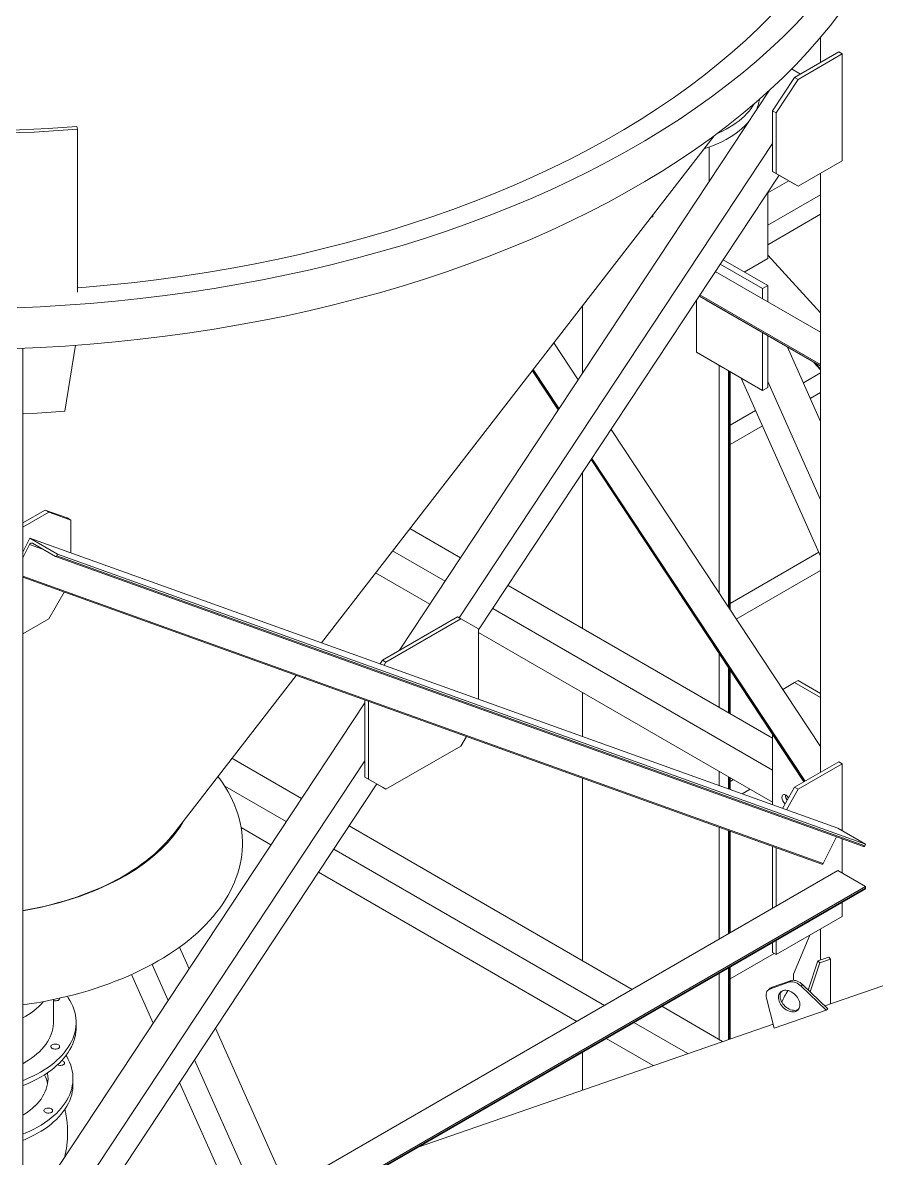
# Model space of a CAD drawing. Header units: millimetres. Extents: x 26816 to 90584, y 11074 to 56542.
# Drawn here: x 41820 to 43189, y 39986 to 41808 of the extents above; entities that cross this region are included whole.
import ezdxf

# ---------------------------------------------------------------- set-up
doc = ezdxf.new("R2010")
doc.units = ezdxf.units.MM
doc.layers.add('MAU_CAM', color=30, linetype='Continuous')
doc.layers.add('MAU_TÍM', color=4, linetype='Continuous', lineweight=25)

msp = doc.modelspace()

# ---------------------------------------------------------------- linework, layer by layer
at = {"layer": 'MAU_CAM', "linetype": 'Continuous', "lineweight": 0}
for p, q in [((43100, 41784.4), (43100, 41744)), ((43058.5, 41720.1), (43129.3, 41760.9)), ((43064.2, 41716.8), (43134.9, 41757.7)), ((43129.3, 41760.9), (43134.9, 41757.7)), ((43134.9, 41757.7), (43134.9, 41586.4)), ((43053.6, 41733.6), (43067.8, 41725.4)), ((43023.2, 41666.6), (43058.5, 41720.1)), ((43028.8, 41663.3), (43064.2, 41716.8)), ((43058.5, 41720.1), (43064.2, 41716.8)), ((43018.1, 41699.5), (42424.6, 40801.1)), ((43023.2, 41666.6), (43028.8, 41663.3)), ((43023.2, 41569.3), (43023.2, 41666.6)), ((43028.8, 41566), (43028.8, 41663.3)), ((41907.8, 41636.8), (41906.8, 41641.4)), ((42977.8, 41641.6), (42977.7, 41641.6)), ((42977.8, 41641.6), (42980.8, 41644.6)), ((42977.8, 41638.4), (42977.8, 41641.6)), ((42980.8, 41644.6), (42980.7, 41644.6)), ((42980.8, 41643), (42980.8, 41644.6)), ((41907.8, 41375.5), (41907.8, 41636.8)), ((42299.1, 40812.8), (42929.4, 41626.6)), ((43023.2, 41614), (42520.3, 40852.8)), ((42921.1, 41608.2), (42921.1, 41552.6)), ((43134.9, 41586.4), (43064.2, 41545.6)), ((43028.8, 41566), (43023.2, 41569.3)), ((43023.2, 41569.3), (43058.5, 41548.9)), ((43064.2, 41545.6), (43028.8, 41566)), ((43100, 41566.3), (43100, 40605)), ((43033.5, 41563.4), (42551.2, 40833.4)), ((43015.5, 41535), (43049, 41554.4)), ((43058.5, 41548.9), (43064.2, 41545.6)), ((43015.5, 41536.1), (43015.5, 41429.7)), ((43100, 41531.5), (43015.5, 41482.8)), ((42828.5, 41496.3), (42830.7, 41496.3)), ((42830.7, 41496.3), (42830.7, 41499.2)), ((43015.5, 41451.6), (43100, 41500.4)), ((43007, 41381.1), (42939, 41420.3)), ((43015.5, 41386), (42943.7, 41427.4)), ((43015.5, 41429.7), (42977.6, 41407.8)), ((43015.5, 41434.7), (43100, 41342.5)), ((43100, 41311.1), (42931.2, 41408.5)), ((43007, 41381.1), (43015.5, 41386)), ((43015.5, 41359.8), (43015.5, 41386)), ((42905.1, 41369), (43100, 41256.5)), ((43100, 41257.2), (42905.4, 41369.5)), ((43100, 41259.6), (42906.6, 41371.3)), ((43007, 41364.7), (43007, 41381.1)), ((42718.2, 41353.9), (42718.2, 41245.4)), ((42900.9, 41362.7), (42900.9, 41279)), ((42915.7, 41362.9), (42915.8, 41362.8)), ((42915.8, 41362.8), (43100, 41256.5)), ((42672, 41294.3), (42711.2, 41234.9)), ((43007, 41217.8), (43007, 41310.2)), ((43015.5, 41222.7), (43015.5, 41305.3)), ((41820, 39473), (41820, 41285.4)), ((41887.2, 41184.3), (41904.8, 41290.2)), ((42900.9, 41279), (43007, 41217.8)), ((43100, 41168), (43047, 41287.1)), ((42937.3, 40892.7), (42937.3, 41258)), ((43089.2, 41262.7), (43100, 41251)), ((43089.4, 41262.6), (43100, 41251.1)), ((43091.5, 41261.4), (43100, 41252.2)), ((42637.4, 41249.6), (42679.2, 41186.4)), ((42637.6, 41249.9), (42679.4, 41186.7)), ((42638.8, 41251.4), (42680.4, 41188.3)), ((42952.5, 41249.2), (42952.5, 40869.6)), ((42953.9, 41248.4), (42953.9, 40867.5)), ((42954.8, 40866.2), (42954.8, 41247.9)), ((43100, 41245.8), (43072.5, 41229.9)), ((43100, 40951.9), (42972.8, 41237.5)), ((43007, 41217.8), (43015.5, 41222.7)), ((43100, 41042.3), (43015.5, 41232)), ((43083.5, 41205.1), (43100, 41214.6)), ((42995.9, 41185.7), (42954.8, 41161.9)), ((42763.8, 41155.2), (43100, 40646.4)), ((42954.8, 41130.8), (43006.9, 41160.9)), ((42731.8, 41106.7), (43073.4, 40589.7)), ((42732, 41107.1), (43073.7, 40589.9)), ((42733.1, 41108.6), (43075.2, 40590.7)), ((42718.2, 41086.1), (42718.2, 40836)), ((41820, 41005.1), (41855.8, 41025.8)), ((41820, 40998.6), (41861.5, 41022.5)), ((41855.8, 41025.8), (41861.5, 41022.5)), ((41855.8, 41025.8), (41891.2, 41013.1)), ((41861.5, 41022.5), (41896.8, 41009.8)), ((41891.2, 41013.1), (41896.8, 41009.8)), ((41896.8, 40957.3), (41896.8, 41009.8)), ((42441, 40996), (42522.3, 40949)), ((41831.2, 40980.8), (41820, 40958.4)), ((41820, 40949.3), (41830.8, 40970.8)), ((41851.8, 40963.2), (41830.8, 40970.8)), ((41875.8, 40955.1), (41831.2, 40980.8)), ((43127.8, 40515.2), (41831.2, 40980.8)), ((41835.4, 40972.7), (41872.2, 40951.5)), ((41872.4, 40951.4), (43169, 40485.7)), ((41874.5, 40952.4), (41875.8, 40955.1)), ((43171.1, 40486.8), (41874.5, 40952.4)), ((43172.4, 40489.5), (41875.8, 40955.1)), ((42413.4, 40960.5), (42497.7, 40911.8)), ((43097.2, 40958.3), (42954.8, 40876.1)), ((42964.9, 40850.8), (43100, 40928.8)), ((43104.2, 40458.8), (41820, 40919.9)), ((41820, 40918.1), (43102.1, 40457.7)), ((42385.9, 40924.9), (42473.1, 40874.6)), ((41861.5, 40851.3), (41886.3, 40894.3)), ((42598.6, 40905), (43023.2, 40659.9)), ((42574, 40867.8), (43023.2, 40608.5)), ((41820, 40827.4), (41861.5, 40851.3)), ((42397.1, 40785.2), (42517.3, 40854.6)), ((42402.7, 40781.9), (42522.9, 40851.3)), ((42517.3, 40854.6), (42522.9, 40851.3)), ((42522.9, 40851.3), (42551.2, 40835)), ((42551.2, 40835), (42551.2, 40722.2)), ((42551.2, 40829.5), (43023.2, 40557)), ((42393.5, 40778.9), (42397.1, 40785.2)), ((42397.1, 40785.2), (42402.7, 40781.9)), ((42937.3, 40709.5), (42937.3, 40795.7)), ((42399.7, 40776.7), (42402.7, 40781.9)), ((42952.5, 40772.7), (42952.5, 40700.7)), ((42953.9, 40770.5), (42953.9, 40699.9)), ((42954.8, 40699.4), (42954.8, 40769.2)), ((42060.6, 40504.9), (42258.6, 40760.6)), ((43058.5, 40748.9), (43039.5, 40737.9)), ((43064.2, 40752.2), (43058.5, 40748.9)), ((43058.5, 40748.9), (43100, 40725)), ((43064.2, 40752.2), (43100, 40731.5)), ((42718.2, 40733.1), (42718.2, 40662.3)), ((42368.8, 40716.6), (41820, 39885.9)), ((42368.8, 40721), (42368.8, 40597.4)), ((42374.5, 40719), (42374.5, 40594.1)), ((42522.9, 40647.2), (42531.8, 40662.5)), ((43023.2, 40552.8), (43023.2, 40665.6)), ((42402.7, 40577.8), (42522.9, 40647.2)), ((42368.8, 40623.5), (41874.9, 39875.8)), ((42155.6, 40627.6), (42267.3, 40563)), ((43058.5, 40581.1), (43129.3, 40621.9)), ((43064.2, 40577.8), (43134.9, 40618.7)), ((43134.9, 40618.7), (43129.3, 40621.9)), ((43134.9, 40618.7), (43134.9, 40511.1)), ((42937.3, 40583.6), (42937.3, 40606.6)), ((42388, 40586.3), (41896.8, 39842.8)), ((42144.1, 40582.8), (42242.7, 40525.8)), ((42368.8, 40597.4), (42374.5, 40594.1)), ((42368.8, 40597.4), (42397.1, 40581.1)), ((42374.5, 40594.1), (42402.7, 40577.8)), ((42718.2, 40595.6), (42718.2, 40302.8)), ((42952.5, 40597.8), (42952.5, 40578.1)), ((42953.9, 40597), (42953.9, 40577.6)), ((42954.8, 40577.3), (42954.8, 40596.5)), ((42960.1, 40593.4), (42954.8, 40590.3)), ((42397.1, 40581.1), (42402.7, 40577.8)), ((42974.2, 40570.4), (42987.1, 40577.8)), ((43058.5, 40581.1), (43038.9, 40547.1)), ((43043.7, 40568.1), (43043.7, 40568.8)), ((43045.2, 40544.9), (43064.2, 40577.8)), ((43064.2, 40577.8), (43058.5, 40581.1)), ((42170.3, 40516.2), (42218.1, 40488.6)), ((42343.6, 40519), (42797.9, 40256.7)), ((42937.3, 40337.2), (42937.3, 40516.9)), ((42952.5, 40511.4), (42952.5, 40346)), ((42953.9, 40510.9), (42953.9, 40346.8)), ((42954.8, 40347.3), (42954.8, 40510.6)), ((43172.4, 40489.5), (43127.8, 40515.2)), ((43104.2, 40458.8), (43125.5, 40501.3)), ((43134.9, 40497.9), (43134.9, 40443.1)), ((42319, 40481.8), (42753.4, 40231)), ((43023.2, 40386.8), (43023.2, 40486)), ((43028.8, 40390), (43028.8, 40484)), ((43171.1, 40486.8), (43172.4, 40489.5)), ((43127.8, 40447.2), (41820, 39692.2)), ((42294.4, 40444.6), (42708.8, 40205.3)), ((43172.4, 40421.5), (43127.8, 40447.2)), ((41842, 39650.3), (43172, 40418.1)), ((43172.4, 40421.5), (41842.4, 39653.7)), ((43172.4, 40419), (41842.4, 39651.2)), ((43172.4, 40419), (43172.4, 40421.5)), ((41820, 39637.6), (43131, 40394.4)), ((43134.9, 40396.7), (43134.9, 40373.7)), ((43134.9, 40373.7), (43028.8, 40312.5)), ((43100, 40353.5), (43100, 40303.9)), ((43023.2, 40315.7), (43023.2, 40332.2)), ((43028.8, 40312.5), (43028.8, 40335.5)), ((43082.9, 40343.7), (43056.5, 40281.3)), ((42071.3, 40324.3), (42086.7, 40289.6)), ((42954.8, 40273.4), (43025.7, 40314.3)), ((43028.8, 40312.5), (43023.2, 40315.7)), ((42027.5, 40296.8), (42053.3, 40239)), ((42952.5, 40291.4), (42952.5, 40176.4)), ((42953.9, 40292.2), (42953.9, 40176.9)), ((42954.8, 40177.2), (42954.8, 40292.7)), ((43095.9, 40302.5), (43080.4, 40255.6)), ((43098.9, 40299.5), (43083.4, 40252.7)), ((43113.2, 40308.3), (43095.9, 40302.5)), ((43095.9, 40302.5), (43098.9, 40299.5)), ((43116.2, 40305.3), (43098.9, 40299.5)), ((43113.2, 40308.3), (43116.2, 40305.3)), ((43116.2, 40233.2), (43116.2, 40305.3)), ((41994.6, 40280.5), (42029.2, 40202.6)), ((42937.3, 40176.3), (42937.3, 40282.6)), ((43056.5, 40281.3), (43056.5, 40271.2)), ((43078.2, 40257.7), (43080.8, 40256.8)), ((41869, 40203.5), (41869, 40240.3)), ((42845.2, 40229.5), (42942.9, 40173.1)), ((41905.5, 40195.4), (41905.5, 40203.5)), ((42800.7, 40203.7), (42887.3, 40153.7)), ((42129.1, 40194.5), (42243.9, 39936.9)), ((42756.1, 40178), (42831.6, 40134.4)), ((42718.2, 40156.1), (42718.2, 40095.1)), ((42095.7, 40143.8), (42197.8, 39914.4)), ((42071.6, 40107.4), (42163, 39902.3))]:
    msp.add_line(p, q, dxfattribs=at)
at = {"layer": 'MAU_CAM', "linetype": 'Continuous', "lineweight": 0, "flags": 128}
for points in [[(41811, 41350.3), (41847.6, 41352), (41888, 41354.4), (41928.3, 41357.4), (41968.5, 41361), (42008.4, 41365.2), (42048.2, 41370), (42087.8, 41375.4), (42127, 41381.5), (42166, 41388.1), (42204.7, 41395.3), (42243, 41403.1), (42281, 41411.4), (42318.6, 41420.4), (42355.7, 41429.9), (42392.4, 41440), (42428.6, 41450.6), (42464.4, 41461.8), (42499.6, 41473.5), (42534.3, 41485.7), (42568.4, 41498.5), (42601.9, 41511.7), (42634.8, 41525.5), (42667, 41539.8), (42698.6, 41554.5), (42729.5, 41569.8), (42759.7, 41585.5), (42789.2, 41601.6), (42817.9, 41618.2), (42845.9, 41635.2), (42873.1, 41652.7), (42899.5, 41670.5), (42925, 41688.7), (42949.8, 41707.4), (42973.6, 41726.4), (42996.6, 41745.7), (43018.7, 41765.4), (43039.9, 41785.4), (43060.2, 41805.7), (43079.6, 41826.4)], [(41811, 41285), (41847.6, 41286.6), (41888, 41289), (41928.3, 41292), (41968.5, 41295.6), (42008.4, 41299.9), (42048.2, 41304.7), (42087.8, 41310.1), (42127, 41316.1), (42166, 41322.8), (42204.7, 41330), (42243, 41337.7), (42281, 41346.1), (42318.6, 41355.1), (42355.7, 41364.6), (42392.4, 41374.6), (42428.6, 41385.3), (42464.4, 41396.4), (42499.6, 41408.1), (42534.3, 41420.4), (42568.4, 41433.1), (42601.9, 41446.4), (42634.8, 41460.2), (42667, 41474.5), (42698.6, 41489.2), (42729.5, 41504.5), (42759.7, 41520.1), (42789.2, 41536.3), (42817.9, 41552.9), (42845.9, 41569.9), (42873.1, 41587.3), (42899.5, 41605.2), (42925, 41623.4), (42949.8, 41642), (42973.6, 41661), (42996.6, 41680.4), (43018.7, 41700.1), (43039.9, 41720.1), (43060.2, 41740.4), (43079.6, 41761), (43098, 41781.9), (43115.4, 41803.1), (43131.9, 41824.6)], [(41907.8, 41382.5), (41921.8, 41383.6), (41960.8, 41387.1), (41999.6, 41391.2), (42038.2, 41395.9), (42076.5, 41401.2), (42114.6, 41407), (42152.5, 41413.5), (42190, 41420.4), (42227.2, 41428), (42264, 41436.1), (42300.5, 41444.8), (42336.5, 41454), (42372.1, 41463.8), (42407.3, 41474.1), (42441.9, 41484.9), (42476.1, 41496.3), (42509.8, 41508.2), (42542.8, 41520.6), (42575.4, 41533.4), (42607.3, 41546.8), (42638.6, 41560.7), (42669.2, 41575), (42699.2, 41589.7), (42728.5, 41605), (42757.1, 41620.6), (42785, 41636.7), (42812.1, 41653.2), (42838.5, 41670.2), (42864.1, 41687.5), (42888.9, 41705.2), (42912.9, 41723.2), (42936, 41741.7), (42958.4, 41760.4), (42979.8, 41779.5), (43000.4, 41798.9), (43020, 41818.7)], [(42993.6, 41677.8), (42991.6, 41674.4), (42988.6, 41670.2), (42985.4, 41666.1), (42981.8, 41662.1), (42977.9, 41658.1), (42973.8, 41654.3), (42969.3, 41650.6), (42964.5, 41647), (42959.5, 41643.5), (42954.2, 41640.1), (42948.6, 41636.9), (42942.9, 41633.9), (42936.8, 41631), (42932.8, 41629.2)], [(42993.6, 41677.8), (42991.6, 41674.4), (42988.6, 41670.2), (42985.4, 41666.1), (42981.8, 41662.1), (42977.9, 41658.1), (42973.8, 41654.3), (42969.3, 41650.6), (42964.5, 41647), (42959.5, 41643.5), (42954.2, 41640.1), (42948.6, 41636.9), (42942.9, 41633.9), (42936.8, 41631), (42932.8, 41629.2)], [(41906.8, 41641.4), (41883.8, 41639.8), (41860.8, 41638.3), (41837.7, 41637.1), (41814.6, 41636.1), (41791.5, 41635.3), (41768.4, 41634.6), (41745.2, 41634.2), (41722.1, 41634), (41698.9, 41634), (41675.7, 41634.2), (41652.6, 41634.6), (41629.5, 41635.3), (41606.3, 41636.1), (41583.2, 41637.1), (41560.2, 41638.3), (41537.2, 41639.8), (41514.2, 41641.4)], [(42984.9, 41649.2), (42981.8, 41645.7), (42977.9, 41641.8), (42973.8, 41638), (42969.3, 41634.2), (42964.5, 41630.6), (42959.5, 41627.1), (42954.2, 41623.8), (42948.6, 41620.6), (42942.9, 41617.5), (42936.8, 41614.6), (42930.6, 41611.9), (42924.1, 41609.3), (42917.5, 41606.9), (42912.9, 41605.4)], [(41907.8, 41636.8), (41884.7, 41635.2), (41861.6, 41633.7), (41838.4, 41632.5), (41815.2, 41631.5), (41791.9, 41630.6), (41768.7, 41630), (41745.4, 41629.6), (41722.1, 41629.4), (41698.8, 41629.4), (41675.6, 41629.6), (41652.3, 41630), (41629, 41630.6), (41605.8, 41631.5), (41582.6, 41632.5), (41559.4, 41633.7), (41536.2, 41635.2), (41513.1, 41636.8)], [(41887.2, 41184.3), (41865.3, 41182.7), (41843.2, 41181.4), (41821.2, 41180.2), (41820, 41180.2)], [(41820, 40231.7), (41830, 40233.2), (41842.3, 40235.2), (41854.4, 40237.4), (41866.5, 40239.8), (41878.4, 40242.3), (41890.2, 40245.1), (41901.9, 40248.1), (41913.4, 40251.2), (41924.7, 40254.5), (41935.9, 40258), (41946.9, 40261.7), (41957.8, 40265.5), (41968.4, 40269.6), (41978.9, 40273.7), (41989.2, 40278.1), (41999.2, 40282.6), (42009, 40287.3), (42018.6, 40292.1), (42028, 40297.1), (42037.1, 40302.2), (42046, 40307.5), (42054.6, 40312.9), (42063, 40318.4), (42071.1, 40324.1), (42078.9, 40329.9), (42086.4, 40335.8), (42093.7, 40341.9), (42100.7, 40348), (42107.3, 40354.3), (42113.7, 40360.6), (42119.7, 40367.1), (42125.5, 40373.7), (42130.9, 40380.3), (42136, 40387), (42140.8, 40393.8), (42145.3, 40400.7), (42149.4, 40407.7), (42153.2, 40414.7), (42156.7, 40421.8), (42159.8, 40428.9), (42162.6, 40436.1), (42165, 40443.3), (42167.1, 40450.5), (42168.9, 40457.8), (42170.3, 40465.1), (42171.3, 40472.4), (42172, 40479.8), (42172.4, 40487.1), (42172.4, 40494.5), (42172, 40501.8), (42171.3, 40509.1), (42170.3, 40516.5), (42168.9, 40523.8), (42167.1, 40531), (42165, 40538.3), (42162.6, 40545.5), (42159.8, 40552.7), (42156.7, 40559.8), (42153.2, 40566.9), (42149.4, 40573.9), (42145.3, 40580.8), (42140.8, 40587.7), (42136, 40594.5), (42133.1, 40598.5)], [(43038, 40564.8), (43038.2, 40566.2), (43038.6, 40567.4), (43039.2, 40568.3), (43040, 40569), (43041, 40569.3), (43042.2, 40569.3), (43043.4, 40568.9), (43044.7, 40568.3), (43046, 40567.3), (43047.2, 40566.1), (43048.3, 40564.7), (43048.7, 40564.1)], [(41820, 40382.6), (41825.6, 40383.6), (41836.7, 40385.7), (41847.7, 40388), (41858.6, 40390.5), (41869.3, 40393.2), (41879.9, 40396), (41890.3, 40399.1), (41900.6, 40402.3), (41910.7, 40405.7), (41920.6, 40409.3), (41930.3, 40413), (41939.8, 40416.9), (41949.1, 40421), (41958.2, 40425.3), (41967.1, 40429.7), (41975.7, 40434.2), (41984.1, 40438.9), (41992.2, 40443.7), (42000.1, 40448.7), (42007.7, 40453.8), (42015.1, 40459.1), (42022.1, 40464.5), (42028.9, 40470), (42035.4, 40475.6), (42041.6, 40481.3), (42047.5, 40487.1), (42053.1, 40493), (42058.4, 40499.1), (42063.3, 40505.2), (42068, 40511.4), (42072.3, 40517.6), (42076.3, 40524), (42078.8, 40528.5)], [(41820, 40383.1), (41820.9, 40383.2), (41832, 40385.3), (41843, 40387.5), (41853.9, 40389.9), (41864.6, 40392.5), (41875.2, 40395.3), (41885.6, 40398.3), (41895.9, 40401.4), (41906, 40404.8), (41915.9, 40408.3), (41925.6, 40412), (41935.2, 40415.8), (41944.5, 40419.8), (41953.6, 40424), (41962.5, 40428.4), (41971.2, 40432.9), (41979.6, 40437.5), (41987.7, 40442.3), (41995.7, 40447.2), (42003.3, 40452.3), (42010.7, 40457.5), (42017.8, 40462.8), (42024.6, 40468.2), (42031.1, 40473.8), (42037.4, 40479.5), (42043.3, 40485.3), (42048.9, 40491.1), (42054.3, 40497.1), (42059.3, 40503.2), (42060.6, 40504.9)], [(43131, 40394.4), (43131, 40394.4), (43131, 40394.5)], [(41820, 40110.4), (41823.1, 40111.6), (41829.7, 40114.5), (41836.2, 40117.5), (41842.4, 40120.6), (41848.4, 40123.9), (41854.1, 40127.4), (41859.6, 40131), (41864.8, 40134.7), (41869.7, 40138.5), (41874.3, 40142.5), (41878.7, 40146.6), (41882.7, 40150.7), (41886.4, 40155), (41889.8, 40159.4), (41892.9, 40163.8), (41895.7, 40168.3), (41898.1, 40172.9), (41900.2, 40177.5), (41901.9, 40182.2), (41903.3, 40186.9), (41904.4, 40191.6), (41905.1, 40196.4), (41905.4, 40201.2), (41905.4, 40205.9), (41905.1, 40210.7), (41904.4, 40215.5), (41903.3, 40220.2), (41901.9, 40224.9), (41900.2, 40229.6), (41898.1, 40234.2), (41895.7, 40238.8), (41892.9, 40243.3), (41891.5, 40245.4)], [(41879.1, 40242.5), (41879.2, 40242.2), (41879, 40241.3), (41878.5, 40240.5), (41877.6, 40239.7), (41876.5, 40239), (41875.2, 40238.6), (41873.7, 40238.3), (41872.2, 40238.2), (41870.6, 40238.3), (41869.1, 40238.6), (41869, 40238.6)], [(41820, 40137.4), (41823.9, 40139.6), (41829, 40142.8), (41833.8, 40146.1), (41838.4, 40149.5), (41842.7, 40153), (41846.6, 40156.7), (41850.3, 40160.5), (41853.7, 40164.3), (41856.7, 40168.3), (41859.5, 40172.3), (41861.8, 40176.4), (41863.9, 40180.6), (41865.6, 40184.8), (41867, 40189), (41868, 40193.3), (41868.6, 40197.6), (41869, 40201.9), (41869, 40203.5)], [(41820, 40102.3), (41823.1, 40103.5), (41829.7, 40106.3), (41836.2, 40109.3), (41842.4, 40112.5), (41848.4, 40115.8), (41854.1, 40119.2), (41859.6, 40122.8), (41864.8, 40126.5), (41869.7, 40130.4), (41874.3, 40134.3), (41878.7, 40138.4), (41882.7, 40142.6), (41886.4, 40146.8), (41889.8, 40151.2), (41892.9, 40155.6), (41895.7, 40160.1), (41898.1, 40164.7), (41900.2, 40169.3), (41901.9, 40174), (41903.3, 40178.7), (41904.4, 40183.5), (41905.1, 40188.2), (41905.4, 40193), (41905.5, 40195.4)], [(41877.1, 40167.7), (41878.1, 40167), (41878.8, 40166.2), (41879.1, 40165.3), (41879.1, 40164.4), (41878.8, 40163.5), (41878.1, 40162.7), (41877.1, 40162), (41875.9, 40161.5), (41874.5, 40161.1), (41872.9, 40160.9), (41871.4, 40160.9), (41869.9, 40161.1), (41868.4, 40161.5), (41867.2, 40162), (41866.2, 40162.7), (41865.6, 40163.5), (41865.2, 40164.4), (41865.2, 40165.3), (41865.6, 40166.2), (41866.2, 40167), (41867.2, 40167.7), (41868.4, 40168.3), (41869.9, 40168.7), (41871.4, 40168.9), (41872.9, 40168.9), (41874.5, 40168.7), (41875.9, 40168.3), (41877.1, 40167.7)]]:
    msp.add_lwpolyline(points, dxfattribs=at)
at = {"layer": 'MAU_CAM', "linetype": 'Continuous', "lineweight": 0}
for centre, radius, start, end in [((42938.5, 41694.7), 64.3, 333.8121, 351.4412), ((41834, 40969.5), 3.43, 65.9989, 159.4884), ((41872.9, 40953), 1.72, 245.9989, 339.4884), ((43052, 40565.4), 13.9, 182.6357, 231.1942), ((43056.9, 40568.4), 13.2, 178.3086, 218.1241), ((43057.2, 40568.6), 13.6, 182.3679, 217.8155), ((43169.4, 40487.4), 1.76, 255.1725, 338.8658), ((43102.6, 40459.4), 1.76, 255.1725, 338.8658), ((43171.4, 40418.9), 0.986, 305.0133, 6.2988), ((43107.9, 40210.9), 74.3, 143.8497, 160.3057), ((41765.5, 40313.7), 116.4, 297.9509, 318.8585)]:
    msp.add_arc(centre, radius, start, end, dxfattribs=at)
at = {"layer": 'MAU_TÍM', "linetype": 'Continuous', "lineweight": 0}
for p, q in [((43576.1, 40392.9), (43107, 40230)), ((43018.4, 40257.9), (43015.8, 40255.5)), ((43019.7, 40257.8), (43049.2, 40268.1)), ((43019.7, 40257.8), (43022.2, 40260.3)), ((43022.2, 40260.3), (43051.8, 40270.5)), ((43051.8, 40270.5), (43049.2, 40268.1)), ((43068.7, 40261.9), (43071.3, 40264.4)), ((43068.7, 40261.9), (43109, 40223.2)), ((43071.3, 40264.4), (43111.6, 40225.7)), ((43025.6, 40194.2), (43013.2, 40242.6)), ((43109, 40223.2), (43025.6, 40194.2)), ((43109, 40223.2), (43111.6, 40225.7)), ((43023.8, 40201.1), (42452.8, 40003)), ((41900.5, 40103.9), (41900.5, 40113.7))]:
    msp.add_line(p, q, dxfattribs=at)
at = {"layer": 'MAU_TÍM', "linetype": 'Continuous', "lineweight": 0, "flags": 128}
for points in [[(43013.2, 40242.6), (43012.7, 40244.9), (43012.6, 40247.1), (43012.7, 40249.2), (43013.2, 40251.2), (43014, 40253), (43015, 40254.6), (43016.3, 40255.9), (43017.9, 40257), (43019.7, 40257.8)], [(43035.7, 40233.1), (43034.5, 40235.3), (43033.5, 40237.7), (43032.9, 40240), (43032.5, 40242.3), (43032.4, 40244.5), (43032.7, 40246.5), (43033.2, 40248.5), (43034.1, 40250.2), (43035.2, 40251.7), (43036.6, 40253), (43038.2, 40254), (43040, 40254.7), (43042, 40255.2), (43044.1, 40255.3), (43046.3, 40255.1), (43048.6, 40254.6), (43050.9, 40253.8), (43053.1, 40252.7), (43055.4, 40251.3), (43057.5, 40249.7), (43059.4, 40247.9), (43061.2, 40246), (43062.8, 40243.8), (43064.2, 40241.6), (43065.3, 40239.3), (43066.1, 40237), (43066.6, 40234.7), (43066.8, 40232.4), (43066.7, 40230.3), (43066.3, 40228.3), (43065.6, 40226.4), (43064.6, 40224.8), (43063.4, 40223.4), (43061.9, 40222.3), (43060.2, 40221.4), (43058.3, 40220.8), (43056.2, 40220.6), (43054, 40220.6), (43051.8, 40221), (43049.5, 40221.6), (43047.2, 40222.6), (43045, 40223.8), (43042.8, 40225.3), (43040.7, 40227), (43038.9, 40228.8), (43037.2, 40230.9), (43035.7, 40233.1)], [(43049.2, 40268.1), (43051.2, 40268.6), (43053.3, 40268.7), (43055.5, 40268.6), (43057.7, 40268.2), (43060, 40267.5), (43062.3, 40266.4), (43064.6, 40265.2), (43066.7, 40263.6), (43068.7, 40261.9)], [(43071.3, 40264.4), (43069.2, 40266.1), (43067.1, 40267.6), (43064.9, 40268.9), (43062.6, 40269.9), (43060.3, 40270.7), (43058, 40271.1), (43055.8, 40271.2), (43053.7, 40271), (43051.8, 40270.5)], [(43038.2, 40235.6), (43037, 40237.8), (43036.1, 40240.1), (43035.4, 40242.5), (43035, 40244.7), (43035, 40246.9), (43035.2, 40249), (43035.8, 40251), (43036.6, 40252.7), (43037.1, 40253.4)], [(43064.7, 40224.9), (43064.4, 40224.7), (43062.7, 40223.9), (43060.8, 40223.3), (43058.8, 40223), (43056.6, 40223.1), (43054.3, 40223.4), (43052, 40224.1), (43049.8, 40225), (43047.5, 40226.3), (43045.3, 40227.7), (43043.3, 40229.4), (43041.4, 40231.3), (43039.7, 40233.4), (43038.2, 40235.6)], [(41889.4, 40150.6), (41890.6, 40148.7), (41893, 40144.2), (41895.1, 40139.7), (41896.9, 40135), (41898.3, 40130.4), (41899.3, 40125.7), (41900.1, 40121), (41900.4, 40116.3), (41900.4, 40111.6), (41900.1, 40106.9), (41899.4, 40102.2), (41898.4, 40097.5), (41897, 40092.8), (41895.3, 40088.2), (41893.2, 40083.6), (41890.8, 40079.1), (41888, 40074.7), (41885, 40070.3), (41881.6, 40066), (41877.9, 40061.8), (41873.8, 40057.7)], [(41875.6, 40135.5), (41876.5, 40135.2), (41877.9, 40134.8), (41879.5, 40134.6), (41881, 40134.7), (41882.5, 40134.9), (41883.9, 40135.3), (41885.1, 40135.9), (41886.1, 40136.6), (41886.7, 40137.4), (41887, 40138.3), (41887, 40139.2), (41886.6, 40140.1), (41885.9, 40140.9), (41884.9, 40141.6), (41883.6, 40142.1), (41882.6, 40142.4)], [(41859.6, 40122.9), (41859.8, 40121.7), (41860.3, 40117.5), (41860.5, 40113.3), (41860.3, 40109.2), (41859.7, 40105), (41858.8, 40100.8), (41857.6, 40096.7), (41856, 40092.6), (41854, 40088.6), (41851.8, 40084.6), (41849.2, 40080.7), (41846.2, 40076.9), (41843, 40073.2), (41839.4, 40069.5)], [(41900.5, 40103.9), (41900.4, 40101.8), (41900.1, 40097.1), (41899.4, 40092.4), (41898.4, 40087.7), (41897, 40083), (41895.3, 40078.4), (41893.2, 40073.8), (41890.8, 40069.3), (41888, 40064.9), (41885, 40060.5), (41881.6, 40056.2), (41877.9, 40052), (41873.8, 40047.9)], [(41873.8, 40057.7), (41869.5, 40053.7), (41864.9, 40049.8), (41860, 40046), (41854.8, 40042.4), (41849.4, 40038.9), (41843.6, 40035.5), (41837.7, 40032.3), (41831.5, 40029.2), (41825.1, 40026.2), (41820, 40024.1)], [(41854.9, 40064.2), (41854.3, 40063.4), (41854, 40062.5), (41854, 40061.6), (41854.4, 40060.7), (41855.1, 40059.9), (41856.1, 40059.2), (41857.4, 40058.7), (41858.8, 40058.3), (41860.3, 40058.1), (41861.9, 40058.1), (41863.4, 40058.4), (41864.8, 40058.8), (41866, 40059.3), (41867, 40060.1), (41867.6, 40060.9), (41867.9, 40061.8), (41867.9, 40062.7), (41867.5, 40063.6), (41866.8, 40064.4), (41865.8, 40065.1), (41864.5, 40065.6), (41863.1, 40066), (41861.6, 40066.2), (41860, 40066.1), (41858.5, 40065.9), (41857.1, 40065.5), (41855.9, 40064.9), (41854.9, 40064.2)], [(41873.8, 40047.9), (41869.5, 40043.9), (41864.9, 40040), (41860, 40036.2), (41854.8, 40032.6), (41849.4, 40029.1), (41843.6, 40025.7), (41837.7, 40022.5), (41831.5, 40019.4), (41825.1, 40016.4), (41820, 40014.3)]]:
    msp.add_lwpolyline(points, dxfattribs=at)
at = {"layer": 'MAU_TÍM', "linetype": 'Continuous', "lineweight": 0}
for centre, radius, start, end in [((43025.5, 40250.6), 10.2, 108.7096, 134.0096), ((41805.1, 40095.3), 55.5, 10.1337, 26.1622), ((41760.6, 40152), 114.1, 301.3985, 313.7171)]:
    msp.add_arc(centre, radius, start, end, dxfattribs=at)
msp.add_open_spline([(41886.9, 39987.2), (41887.3, 39988.8), (41888.4, 39992.8), (41889.6, 39999.2), (41890.7, 40006.3), (41891.4, 40013.4), (41891.9, 40020.6), (41892, 40027.7), (41891.8, 40034.8), (41891.3, 40041.9), (41890.4, 40049), (41889.3, 40055.9), (41888.3, 40061), (41887.6, 40063.8), (41887.5, 40064.2)], degree=3, knots=[0, 0, 0, 0, 0.065022, 0.15778, 0.250253, 0.342457, 0.434405, 0.526113, 0.617596, 0.708865, 0.799934, 0.890819, 0.981534, 1, 1, 1, 1], dxfattribs=at)

doc.saveas('drawing.dxf')
